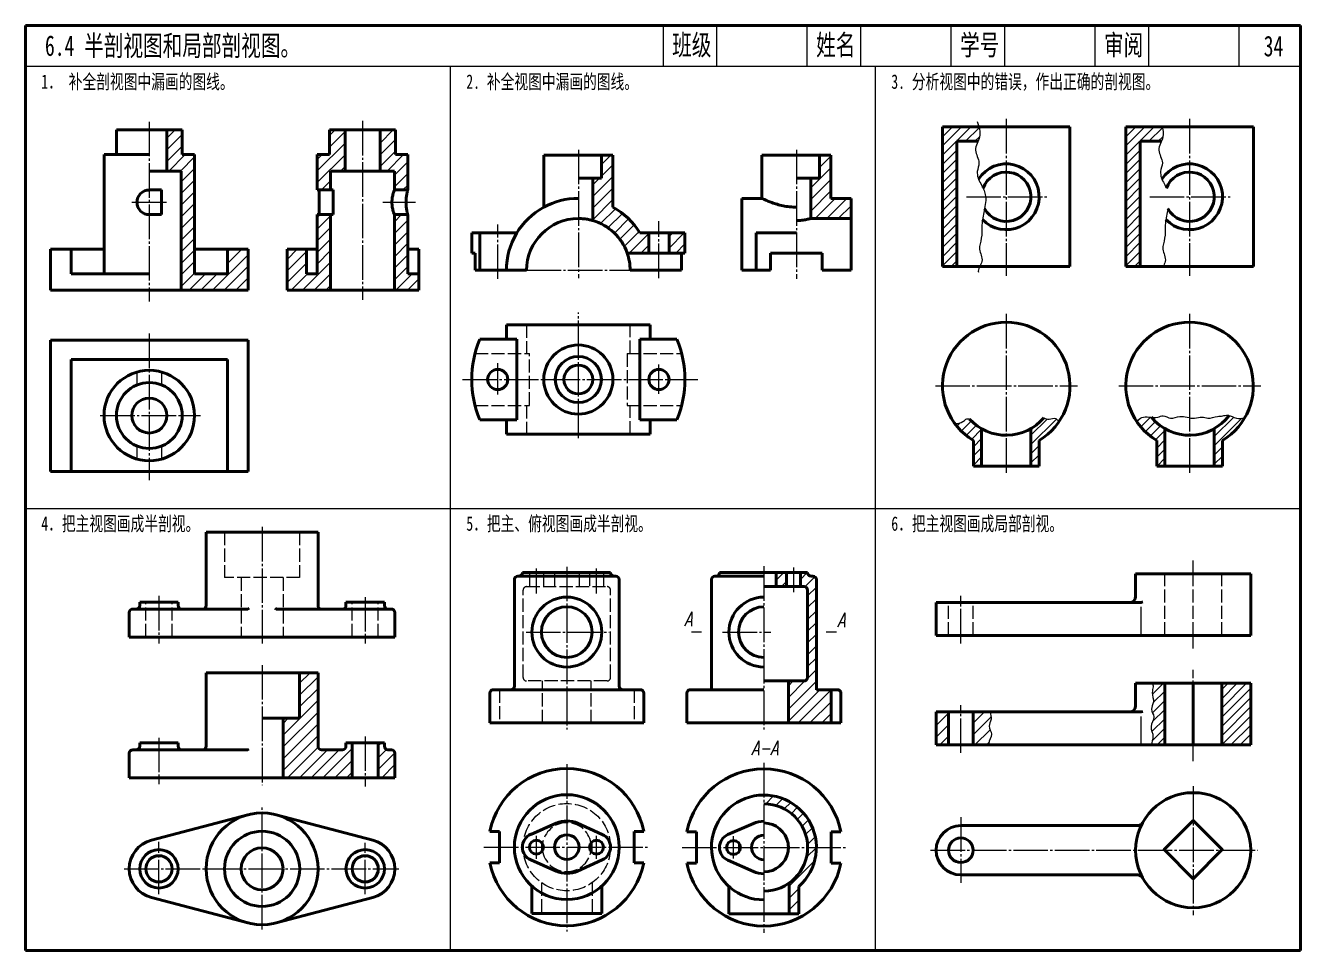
# Model space of a CAD drawing. Header units: millimetres. Extents: x -334 to 3025, y 133 to 867.
# Drawn here: x 698.7 to 1008.7, y 356.2 to 581.2 of the extents above; entities that cross this region are included whole.
import ezdxf

# ---------------------------------------------------------------- set-up
doc = ezdxf.new("R2010")
doc.units = ezdxf.units.MM
doc.header["$LTSCALE"] = 0.8
doc.linetypes.add('myCENTER', pattern=[18, 15, -1, 1, -1])
doc.linetypes.add('myHIDDEN', pattern=[5, 4, -1])
for name, color, linetype, lineweight in [('中心线', 7, 'myCENTER', 25), ('剖面线', 7, 'Continuous', 25), ('标题文字', 7, 'Continuous', 25), ('答案中心线', 1, 'myCENTER', 25), ('答案剖面线', 1, 'Continuous', 25), ('答案标注', 1, 'Continuous', 25), ('答案粗实线', 1, 'Continuous', 50), ('答案细实线', 1, 'Continuous', 25), ('粗实线', 7, 'Continuous', 50), ('细实线', 7, 'Continuous', 25), ('虚线', 7, 'myHIDDEN', 25)]:
    doc.layers.add(name, color=color, linetype=linetype, lineweight=lineweight)
doc.styles.add('字母标注-2.5号', font='txt.shx', dxfattribs={"width": 0.7, "oblique": 15, "height": 2.5})
doc.styles.add('标题汉字1-5号', font='SimSun.ttf', dxfattribs={"width": 0.7, "height": 5})
doc.styles.add('标题汉字2-3.5号', font='SimSun.ttf', dxfattribs={"width": 0.7, "height": 3.5})
pattern_1 = [(45, (0, 0), (-1.4142136, 1.4142136), [])]
pattern_2 = [(45, (898.9992, 455.359), (-1.122532, 1.122532), [])]

msp = doc.modelspace()

# ---------------------------------------------------------------- hatches: boundary and pattern name
at = {"layer": '剖面线'}
h = msp.add_hatch(dxfattribs=at)
h.set_pattern_fill('_USER', color=256, scale=2, angle=45, style=0, pattern_type=0)
h.set_pattern_definition([(45, (704.8127, -99.5057), (-1.4142136, 1.4142136), [])])
h.paths.add_polyline_path([(736.81, 549.84), (736.81, 555.84), (733.06, 555.84), (733.06, 545.84), (736.56, 545.84), (736.56, 516.84), (752.81, 516.84), (752.81, 526.84), (747.81, 526.84), (747.81, 520.84), (739.81, 520.84), (739.81, 549.84)])
h = msp.add_hatch(dxfattribs=at)
h.set_pattern_fill('_USER', color=256, scale=2, angle=45, style=0, pattern_type=0)
h.set_pattern_definition([(45, (698.462, -99.5057), (-1.4142136, 1.4142136), [])])
h.paths.add_polyline_path([(791.65, 535.23), (788.4, 535.23), (788.4, 516.84), (794.3, 516.84), (794.3, 520.84), (791.65, 520.84)])
h.paths.add_polyline_path([(784.9, 545.84), (788.4, 545.84), (788.4, 541.23), (791.65, 541.23), (791.65, 549.84), (788.65, 549.84), (788.65, 555.84), (784.9, 555.84)])
h.paths.add_polyline_path([(772.9, 545.84), (776.4, 545.84), (776.4, 555.84), (772.65, 555.84), (772.65, 549.84), (769.65, 549.84), (769.65, 541.23), (772.9, 541.23)])
h.paths.add_polyline_path([(767, 526.84), (762.3, 526.84), (762.3, 516.84), (772.9, 516.84), (772.9, 535.23), (769.65, 535.23), (769.65, 520.84), (767, 520.84)])
h = msp.add_hatch(dxfattribs=at)
h.set_pattern_fill('ANSI31', color=256, scale=0.5, style=0)
h.set_pattern_definition([(45, (898.9992, 452.9472), (-1.122532, 1.122532), [])])
edge = h.paths.add_edge_path()
edge.add_line((921.66, 522.58), (925.16, 522.58))
edge.add_line((925.16, 522.58), (925.16, 553.08))
edge.add_line((925.16, 553.08), (930.32, 553.08))
edge.add_spline(control_points=[(930.32, 553.08), (930.46, 553.43), (930.91, 554.57), (930.74, 555.75), (930.52, 556.58)], knot_values=[1.32318, 1.32318, 1.32318, 1.32318, 2.401232, 4.900822, 4.900822, 4.900822, 4.900822], degree=3, periodic=0)
edge.add_line((930.52, 556.58), (921.66, 556.58))
edge.add_line((921.66, 556.58), (921.66, 522.58))
h = msp.add_hatch(dxfattribs=at)
h.set_pattern_fill('_USER', color=256, scale=2, angle=45, style=0, pattern_type=0)
h.set_pattern_definition(pattern_1)
h.paths.add_polyline_path([(850.27, 530.79), (848.07, 530.79, 0.131574), (841.52, 537.05), (841.52, 549.69), (838.72, 549.69), (838.72, 544.09), (836.62, 544.09), (836.62, 533.8, -0.241931), (845, 525.89), (850.27, 525.89)])
h = msp.add_hatch(dxfattribs=at)
h.set_pattern_fill('_USER', color=256, scale=2, angle=45, style=0, pattern_type=0)
h.set_pattern_definition(pattern_1)
h.paths.add_polyline_path([(899.44, 539.19), (894.54, 539.19), (894.54, 549.69), (891.74, 549.69), (891.74, 544.09), (889.64, 544.09), (889.64, 534.29), (899.44, 534.29)])
h = msp.add_hatch(dxfattribs=at)
h.set_pattern_fill('_USER', color=256, scale=2, angle=45, style=0, pattern_type=0)
h.set_pattern_definition(pattern_1)
h.paths.add_polyline_path([(859.02, 530.79), (855.17, 530.79), (855.17, 525.89), (859.02, 525.89)])
h = msp.add_hatch(dxfattribs=at)
h.set_pattern_fill('ANSI31', color=256, scale=0.5, style=0)
h.set_pattern_definition(pattern_2)
edge = h.paths.add_edge_path()
edge.add_arc((937.16, 493.57), 12, 222.1101, 240, ccw=False)
edge.add_spline(control_points=[(928.26, 485.53), (927.94, 485.56), (927.28, 485.61), (926.41, 484.48), (925.35, 484.46), (924.63, 484.46)], knot_values=[0, 0, 0, 0, 0.915, 1.847561, 3.883074, 3.883074, 3.883074, 3.883074], degree=3, periodic=0)
edge.add_arc((937.16, 493.57), 15.5, 216.0374, 238.927)
edge.add_line((929.16, 480.3), (929.16, 474.07))
edge.add_line((929.16, 474.07), (931.16, 474.07))
edge.add_line((931.16, 474.07), (931.16, 483.18))
edge = h.paths.add_edge_path()
edge.add_arc((937.16, 493.57), 15.5, 301.073, 327.7049)
edge.add_spline(control_points=[(950.27, 485.29), (950.15, 485.24), (949.77, 485.04), (949.04, 486.06), (947.66, 485.2), (946.74, 485.63), (946.33, 485.83)], knot_values=[0, 0, 0, 0, 0.353957, 1.203303, 2.812638, 4.137326, 4.137326, 4.137326, 4.137326], degree=3, periodic=0)
edge.add_arc((937.16, 493.57), 12, 300, 319.7818, ccw=False)
edge.add_line((943.16, 483.18), (943.16, 474.07))
edge.add_line((943.16, 474.07), (945.16, 474.07))
edge.add_line((945.16, 474.07), (945.16, 480.3))
at = {"layer": '答案剖面线'}
h = msp.add_hatch(dxfattribs=at)
h.set_pattern_fill('ANSI31', color=256, scale=0.5, style=0)
h.set_pattern_definition([(45, (943.5782, 452.9472), (-1.122532, 1.122532), [])])
edge = h.paths.add_edge_path()
edge.add_line((966.24, 522.58), (969.74, 522.58))
edge.add_line((969.74, 522.58), (969.74, 553.08))
edge.add_line((969.74, 553.08), (974.9, 553.08))
edge.add_spline(control_points=[(974.9, 553.08), (975.04, 553.43), (975.49, 554.57), (975.32, 555.75), (975.1, 556.58)], knot_values=[1.32318, 1.32318, 1.32318, 1.32318, 2.401232, 4.900822, 4.900822, 4.900822, 4.900822], degree=3, periodic=0)
edge.add_line((975.1, 556.58), (966.24, 556.58))
edge.add_line((966.24, 556.58), (966.24, 522.58))
h = msp.add_hatch(dxfattribs=at)
h.set_pattern_fill('ANSI31', color=256, scale=0.5, style=0)
h.set_pattern_definition(pattern_2)
edge = h.paths.add_edge_path()
edge.add_line((973.74, 480.3), (973.74, 474.07))
edge.add_line((973.74, 474.07), (975.74, 474.07))
edge.add_line((975.74, 474.07), (975.74, 483.18))
edge.add_arc((981.74, 493.57), 12, 219.4212, 240, ccw=False)
edge.add_spline(control_points=[(972.47, 485.95), (972.25, 485.97), (971.47, 486.05), (970.12, 486.07), (969.23, 485.34), (968.79, 485.06)], knot_values=[3.334667, 3.334667, 3.334667, 3.334667, 3.985645, 5.662923, 7.223851, 7.223851, 7.223851, 7.223851], degree=3, periodic=0)
edge.add_arc((981.74, 493.57), 15.5, 213.3014, 238.927)
edge = h.paths.add_edge_path()
edge.add_line((987.74, 474.07), (989.74, 474.07))
edge.add_line((989.74, 474.07), (989.74, 480.3))
edge.add_arc((981.74, 493.57), 15.5, 301.073, 329.8407)
edge.add_spline(control_points=[(995.15, 485.79), (994.46, 485.69), (993.14, 485.47), (991.95, 486.24), (991.35, 486.38)], knot_values=[26.394806, 26.394806, 26.394806, 26.394806, 28.425386, 30.305349, 30.305349, 30.305349, 30.305349], degree=3, periodic=0)
edge.add_arc((981.74, 493.57), 12, 300, 323.1559, ccw=False)
edge.add_line((987.74, 483.18), (987.74, 474.07))
h = msp.add_hatch(dxfattribs=at)
h.set_pattern_fill('ANSI31', color=256, scale=0.6375, style=0)
h.set_pattern_definition([(45, (357.879, -220.1537), (-1.4312283, 1.4312283), [])])
h.paths.add_polyline_path([(883.76, 448.15), (881.21, 448.15), (881.21, 444.75), (883.76, 444.75)])
h.paths.add_polyline_path([(890.99, 446.45, 0.414214), (890.14, 447.3), (889.71, 447.3, -0.414214), (888.86, 448.15), (887.16, 448.15), (887.16, 444.75), (888.01, 444.75, -0.414214), (888.86, 443.9), (888.86, 422.65, -0.414214), (888.01, 421.8), (884.19, 421.8), (884.19, 411.6), (894.6, 411.6), (894.6, 419.68), (890.99, 419.68)])
h = msp.add_hatch(dxfattribs=at)
h.set_pattern_fill('ANSI31', color=256, scale=0.6375, style=0)
h.set_pattern_definition([(45, (708.6106, 198.4585), (-1.431228, 1.431228), [])])
h.paths.add_polyline_path([(769.83, 405.92), (769.83, 423.77), (765.36, 423.77), (765.36, 412.72), (761.33, 412.72), (761.33, 398.27), (778.11, 398.27), (778.11, 406.77), (776.63, 406.77), (776.63, 405.92, -0.414214), (775.78, 405.07), (770.68, 405.07, -0.414214)])
h.paths.add_polyline_path([(784.49, 398.27), (788.53, 398.27), (788.53, 404.22, 0.414214), (787.68, 405.07), (786.83, 405.07, -0.414214), (785.98, 405.92), (785.98, 406.77), (784.49, 406.77)])
h = msp.add_hatch(dxfattribs=at)
h.set_pattern_fill('ANSI31', color=256, scale=0.5, style=0)
h.set_pattern_definition([(45, (907.5143, 241.1447), (-1.122532, 1.122532), [])])
edge = h.paths.add_edge_path()
edge.add_spline(control_points=[(972.78, 421.26), (972.83, 420.98), (972.91, 420.23), (972.4, 418.69), (973.37, 416.83), (972.02, 414.88), (973.62, 412.91), (971.76, 410.67), (973.28, 408.55), (972.48, 406.84), (972.49, 406.26)], knot_values=[1.359391, 1.359391, 1.359391, 1.359391, 2.218471, 3.644746, 6.017916, 7.778773, 9.746931, 12.193976, 14.689452, 16.589079, 16.589079, 16.589079, 16.589079], degree=3, periodic=0)
edge.add_line((972.49, 406.26), (975.7, 406.26))
edge.add_line((975.7, 406.26), (975.7, 421.26))
edge.add_line((975.7, 421.26), (972.78, 421.26))
h.paths.add_polyline_path([(996.62, 421.26), (989.54, 421.26), (989.54, 406.26), (996.62, 406.26)])
h = msp.add_hatch(dxfattribs=at)
h.set_pattern_fill('_USER', color=256, scale=2, angle=45, style=0, pattern_type=0)
h.set_pattern_definition(pattern_1)
h.paths.add_polyline_path([(923.12, 414.26), (920.12, 414.26), (920.12, 406.26), (923.12, 406.26)])
h = msp.add_hatch(dxfattribs=at)
h.set_pattern_fill('_USER', color=256, scale=2, angle=45, style=0, pattern_type=0)
h.set_pattern_definition(pattern_1)
edge = h.paths.add_edge_path()
edge.add_spline(control_points=[(932.9, 406.26), (932.9, 406.35), (932.88, 407.22), (934.15, 408.75), (932.55, 410.72), (933.77, 412.48), (933.35, 413.66), (933.24, 414.26)], knot_values=[4.226885, 4.226885, 4.226885, 4.226885, 4.528905, 6.97595, 8.944108, 10.704965, 12.495995, 12.495995, 12.495995, 12.495995], degree=3, periodic=0)
edge.add_line((933.24, 414.26), (929.12, 414.26))
edge.add_line((929.12, 414.26), (929.12, 406.26))
edge.add_line((929.12, 406.26), (932.9, 406.26))
h = msp.add_hatch(dxfattribs=at)
h.set_pattern_fill('ANSI31', color=256, scale=0.6375, style=0)
h.set_pattern_definition([(45, (357.879, -217.6188), (-1.4312283, 1.4312283), [])])
h.paths.add_polyline_path([(878.24, 394.06), (878.24, 391.94, -0.730212), (884.4, 372.66), (884.4, 365.16), (886.74, 365.16), (886.74, 371.81, 0.6885)])

# ---------------------------------------------------------------- linework, layer by layer
for p, q in [((802.04, 356.24), (802.04, 571.24)), ((905.37, 356.24), (905.37, 571.24)), ((698.71, 463.74), (1008.71, 463.74))]:
    msp.add_line(p, q)
at = {"layer": '中心线', "ltscale": 0.7}
for p, q in [((780.65, 558.05), (780.65, 514.54)), ((937.16, 558.5), (937.16, 520.36)), ((981.74, 558.5), (981.74, 520.36)), ((927.46, 539.58), (947.25, 539.58)), ((972.04, 539.58), (991.83, 539.58)), ((724.57, 538.23), (733.44, 538.23)), ((785.57, 538.23), (793.49, 538.23)), ((852.72, 519.78), (852.72, 533.66)), ((813.52, 519.6), (813.52, 532.8)), ((820.52, 521.69), (845.72, 521.69)), ((833.12, 480.89), (833.12, 511.44)), ((937.16, 511.08), (937.16, 472.39)), ((981.74, 511.08), (981.74, 472.39)), ((728.81, 506.32), (728.81, 470.67)), ((813.52, 491.48), (813.52, 499.12)), ((852.72, 491.65), (852.72, 498.77)), ((804.98, 495.13), (862.16, 495.13)), ((919.94, 493.57), (954.5, 493.57)), ((964.52, 493.57), (999.07, 493.57)), ((716.86, 486.37), (741.22, 486.37)), ((756.23, 459.27), (756.23, 430.94)), ((830.32, 449.58), (830.32, 410.04)), ((878.24, 449.72), (878.24, 410.04)), ((982.62, 447.89), (982.62, 451.09)), ((822.92, 443.09), (822.92, 449.2)), ((837.55, 443.09), (837.55, 449.2)), ((731.15, 442.52), (731.15, 430.94)), ((781.3, 442.21), (781.3, 430.94)), ((926.12, 430.94), (926.12, 442.52)), ((820.4, 433.7), (840.6, 433.7)), ((982.62, 429.68), (982.62, 432.89)), ((982.62, 402.32), (982.62, 424.54)), ((926.12, 404.31), (926.12, 415.89)), ((830.32, 401.57), (830.32, 360.85)), ((878.24, 401.87), (878.24, 360.53)), ((982.62, 396.21), (982.62, 364.83)), ((756.23, 361.38), (756.23, 391.54)), ((926.12, 388.66), (926.12, 372.69)), ((731.15, 369.91), (731.15, 382.7)), ((781.3, 369.91), (781.3, 382.4)), ((810.18, 381.39), (850.43, 381.39)), ((822.92, 378.53), (822.92, 384.13)), ((837.55, 378.53), (837.55, 384.13)), ((858.34, 381.31), (898.2, 381.31)), ((918.74, 380.63), (998.36, 380.63)), ((722.7, 376.11), (789.5, 376.11))]:
    msp.add_line(p, q, dxfattribs=at)
at = {"layer": '中心线', "ltscale": 0.7, "extrusion": (0, 1, 0)}
for p, q in [((728.81, 557.84), (728.81, 514.13)), ((833.12, 551.02), (833.12, 519.78)), ((886.14, 551.02), (886.14, 519.6))]:
    msp.add_line(p, q, dxfattribs=at)
at = {"layer": '中心线', "ltscale": 0.7, "extrusion": (0, 1, 2.22045e-16)}
msp.add_line((756.23, 425.67), (756.23, 396.43), dxfattribs=at)
at = {"layer": '答案中心线', "ltscale": 0.7}
for p, q in [((885.46, 449.44), (885.46, 443.44)), ((868.17, 433.7), (879.91, 433.7)), ((731.15, 408), (731.15, 396.73)), ((781.3, 408.31), (781.3, 396.12)), ((870.84, 378.59), (870.84, 384.06))]:
    msp.add_line(p, q, dxfattribs=at)
at = {"layer": '答案粗实线'}
for p, q in [((966.24, 556.58), (966.24, 522.58)), ((997.24, 556.58), (966.24, 556.58)), ((997.24, 522.58), (997.24, 556.58)), ((969.74, 553.08), (969.74, 522.58)), ((974.9, 553.08), (969.74, 553.08)), ((966.24, 522.58), (997.24, 522.58)), ((815.62, 504.93), (818.17, 504.93)), ((818.17, 504.93), (818.17, 485.33)), ((848.07, 485.33), (848.07, 504.93)), ((850.62, 504.93), (848.07, 504.93)), ((818.17, 485.33), (815.62, 485.33)), ((848.07, 485.33), (850.62, 485.33)), ((975.74, 483.18), (975.74, 474.07)), ((987.74, 483.18), (987.74, 474.07)), ((973.74, 480.3), (973.74, 474.07)), ((989.74, 480.3), (989.74, 474.07)), ((973.74, 474.07), (989.74, 474.07)), ((968.62, 421.26), (996.62, 421.26)), ((968.62, 415.76), (968.62, 421.26)), ((975.7, 406.26), (975.7, 421.26)), ((982.62, 406.26), (982.62, 421.26)), ((989.54, 406.26), (989.54, 421.26)), ((996.62, 406.26), (996.62, 421.26)), ((920.12, 414.26), (969.96, 414.26)), ((920.12, 406.26), (920.12, 414.26)), ((923.12, 406.26), (923.12, 414.26)), ((929.12, 406.26), (929.12, 414.26)), ((969.96, 414.26), (970.41, 414.41)), ((920.12, 406.26), (996.62, 406.26)), ((752.77, 405.07), (752.98, 405.2)), ((859.5, 385.14), (861.88, 385.14)), ((861.88, 385.14), (861.88, 377.49)), ((875.68, 387.15), (869.47, 384.43)), ((894.6, 377.49), (894.6, 385.14)), ((894.6, 385.14), (896.98, 385.14)), ((861.88, 377.49), (859.5, 377.49)), ((869.47, 378.2), (875.68, 375.48)), ((896.98, 377.49), (894.6, 377.49)), ((884.4, 372.66), (884.4, 365.16)), ((869.74, 371.81), (869.74, 365.16)), ((886.74, 371.81), (886.74, 365.16)), ((886.74, 365.16), (869.74, 365.16))]:
    msp.add_line(p, q, dxfattribs=at)
at = {"layer": '答案粗实线', "extrusion": (0, 1, 0)}
for p, q in [((728.81, 549.84), (720.81, 549.84)), ((728.81, 545.84), (733.06, 545.84)), ((776.4, 545.84), (784.9, 545.84)), ((833.12, 544.09), (836.62, 544.09)), ((886.14, 544.09), (889.64, 544.09)), ((770.07, 535.23), (770.07, 541.23)), ((772.9, 541.23), (773.5, 541.23)), ((773.5, 541.23), (773.5, 535.23)), ((773.5, 535.23), (772.9, 535.23)), ((809.14, 521.69), (809.14, 530.79)), ((717.81, 526.84), (709.81, 526.84)), ((747.81, 526.84), (739.81, 526.84)), ((767, 526.84), (769.65, 526.84)), ((791.65, 526.84), (794.3, 526.84)), ((794.3, 526.84), (794.3, 520.84)), ((717.81, 520.84), (728.81, 520.84))]:
    msp.add_line(p, q, dxfattribs=at)
at = {"layer": '答案粗实线', "extrusion": (0, 1, 2.22045e-16)}
for p, q in [((865.49, 419.68), (865.49, 446.45)), ((866.34, 447.3), (878.24, 447.3)), ((867.44, 448.15), (869.47, 448.15)), ((867.44, 448.15), (867.44, 448.15)), ((869.47, 448.15), (875.68, 448.15)), ((875.68, 448.15), (878.24, 448.15)), ((878.24, 448.15), (881.21, 448.15)), ((881.21, 448.15), (881.21, 444.75)), ((883.76, 448.15), (881.21, 448.15)), ((883.76, 448.15), (887.16, 448.15)), ((883.76, 444.75), (883.76, 448.15)), ((887.16, 448.15), (887.16, 444.75)), ((888.86, 448.15), (887.16, 448.15)), ((888.86, 448.15), (888.86, 448.15)), ((890.14, 447.3), (889.71, 447.3)), ((890.99, 419.68), (890.99, 446.45)), ((881.21, 444.75), (878.24, 444.75)), ((881.21, 444.75), (883.76, 444.75)), ((887.16, 444.75), (883.76, 444.75)), ((887.16, 444.75), (888.01, 444.75)), ((888.86, 443.9), (888.86, 422.65)), ((742.63, 423.77), (756.23, 423.77)), ((742.63, 405.92), (742.63, 423.77)), ((756.23, 423.77), (765.36, 423.77)), ((765.36, 423.77), (765.36, 412.72)), ((769.83, 423.77), (765.36, 423.77)), ((769.83, 405.92), (769.83, 423.77)), ((884.19, 421.8), (878.24, 421.8)), ((884.19, 421.8), (884.19, 411.6)), ((888.01, 421.8), (884.19, 421.8)), ((859.5, 418.83), (859.5, 411.6)), ((860.35, 419.68), (878.24, 419.68)), ((894.6, 419.68), (890.99, 419.68)), ((894.6, 419.68), (896.13, 419.68)), ((894.6, 411.6), (894.6, 419.68)), ((896.98, 418.83), (896.98, 411.6)), ((761.33, 412.72), (756.23, 412.72)), ((761.33, 412.72), (761.33, 398.27)), ((765.36, 412.72), (761.33, 412.72)), ((878.24, 411.6), (859.5, 411.6)), ((884.19, 411.6), (878.24, 411.6)), ((884.19, 411.6), (894.6, 411.6)), ((896.98, 411.6), (894.6, 411.6)), ((726.48, 406.77), (735.83, 406.77)), ((726.48, 405.92), (726.48, 406.77)), ((735.83, 405.92), (735.83, 406.77)), ((778.11, 406.77), (776.63, 406.77)), ((776.63, 406.77), (776.63, 405.92)), ((778.11, 406.77), (784.49, 406.77)), ((778.11, 398.27), (778.11, 406.77)), ((784.49, 406.77), (784.49, 398.27)), ((785.98, 406.77), (784.49, 406.77)), ((785.98, 405.92), (785.98, 406.77)), ((723.93, 398.27), (723.93, 404.22)), ((725.63, 405.07), (724.78, 405.07)), ((752.77, 405.07), (725.63, 405.07)), ((775.78, 405.07), (770.68, 405.07)), ((787.68, 405.07), (786.83, 405.07)), ((788.53, 398.27), (788.53, 404.22)), ((723.93, 398.27), (729.31, 398.27)), ((729.31, 398.27), (752.77, 398.27)), ((752.77, 398.27), (756.23, 398.27)), ((761.33, 398.27), (756.23, 398.27)), ((761.33, 398.27), (778.11, 398.27)), ((784.49, 398.27), (778.11, 398.27)), ((784.49, 398.27), (788.53, 398.27))]:
    msp.add_line(p, q, dxfattribs=at)
at = {"layer": '答案粗实线', "const_width": 0.34}
for points in [[(863.11, 433.7), (860.56, 433.7)], [(893.36, 433.7), (895.91, 433.7)]]:
    msp.add_lwpolyline(points, dxfattribs=at)
at = {"layer": '答案粗实线'}
msp.add_circle((870.84, 381.31), 1.7, dxfattribs=at)
for centre, radius, start, end in [((981.74, 539.58), 8, 223.7217, 147.3073), ((981.74, 539.58), 6, 208.6775, 159.9356), ((833.12, 521.69), 17.5, 90, 118.6854), ((981.74, 493.57), 15.5, 301.073, 238.927), ((981.74, 493.57), 12, 219.4212, 323.1559), ((866.34, 446.45), 0.85, 90, 180), ((866.59, 448.15), 0.85, 270, 0), ((889.71, 448.15), 0.85, 180, 270), ((890.14, 446.45), 0.85, 0, 90), ((888.01, 443.9), 0.85, 0, 90), ((878.24, 433.7), 8.5, 90, 270), ((878.24, 433.7), 6.16, 90, 270), ((888.01, 422.65), 0.85, 270, 0), ((860.35, 418.83), 0.85, 90, 180), ((896.13, 418.83), 0.85, 0, 90), ((967.12, 415.76), 1.5, 270, 0), ((724.78, 404.22), 0.85, 90, 180), ((725.63, 405.92), 0.85, 270, 0), ((736.68, 405.92), 0.85, 180, 270), ((741.78, 405.92), 0.85, 270, 0), ((770.68, 405.92), 0.85, 180, 270), ((775.78, 405.92), 0.85, 270, 0), ((786.83, 405.92), 0.85, 180, 270), ((787.68, 404.22), 0.85, 0, 90), ((878.24, 381.31), 19.12, 11.537, 168.463), ((878.24, 381.31), 12.75, 311.8103, 270), ((878.24, 381.31), 10.62, 270, 90), ((878.24, 381.31), 6.38, 90, 113.6995), ((870.84, 381.31), 3.4, 113.6995, 246.3005), ((878.24, 381.31), 5.95, 9.8382, 90), ((878.24, 381.31), 5.95, 172.3555, 187.6445), ((878.24, 381.31), 2.98, 90, 270), ((878.24, 381.31), 5.95, 0, 9.8382), ((878.24, 381.31), 5.95, 350.1618, 0), ((878.24, 381.31), 5.95, 270, 350.1618), ((878.24, 381.31), 19.12, 191.537, 348.463), ((878.24, 381.31), 6.38, 246.3005, 270)]:
    msp.add_arc(centre, radius, start, end, dxfattribs=at)
for points, knots in [([(787.8, 538.23), (787.8, 538.42), (787.8, 538.61), (787.84, 539), (787.86, 539.2), (787.92, 539.56), (787.95, 539.74), (788.03, 540.07), (788.07, 540.22), (788.14, 540.48), (788.18, 540.6), (788.25, 540.82), (788.29, 540.92), (788.34, 541.07), (788.36, 541.13), (788.39, 541.21), (788.4, 541.23), (788.4, 541.23)], [0, 0, 0, 0, 0.571816, 0.571816, 1.143631, 1.143631, 1.715447, 1.715447, 2.287263, 2.287263, 2.858577, 2.858577, 3.42989, 3.42989, 4.001204, 4.001204, 4.572518, 4.572518, 4.572518, 4.572518]), ([(791.65, 541.23), (791.65, 541.23), (791.65, 541.21), (791.62, 541.13), (791.61, 541.07), (791.57, 540.92), (791.55, 540.82), (791.5, 540.6), (791.47, 540.48), (791.42, 540.22), (791.39, 540.07), (791.34, 539.74), (791.32, 539.56), (791.28, 539.19), (791.26, 539), (791.24, 538.61), (791.23, 538.42), (791.23, 538.04), (791.24, 537.84), (791.26, 537.45), (791.28, 537.26), (791.32, 536.89), (791.34, 536.71), (791.39, 536.39), (791.42, 536.24), (791.47, 535.97), (791.5, 535.85), (791.55, 535.63), (791.57, 535.53), (791.61, 535.38), (791.62, 535.32), (791.65, 535.24), (791.65, 535.23), (791.65, 535.23)], [4.54517, 4.54517, 4.54517, 4.54517, 5.113259, 5.113259, 5.681348, 5.681348, 6.249437, 6.249437, 6.817527, 6.817527, 7.38573, 7.38573, 7.953933, 7.953933, 8.522136, 8.522136, 9.090339, 9.090339, 9.658542, 9.658542, 10.226745, 10.226745, 10.794949, 10.794949, 11.363152, 11.363152, 11.931241, 11.931241, 12.49933, 12.49933, 13.06742, 13.06742, 13.635509, 13.635509, 13.635509, 13.635509]), ([(788.4, 535.23), (788.4, 535.23), (788.39, 535.24), (788.36, 535.32), (788.34, 535.38), (788.29, 535.53), (788.25, 535.63), (788.18, 535.85), (788.14, 535.97), (788.07, 536.24), (788.03, 536.39), (787.95, 536.71), (787.92, 536.89), (787.86, 537.26), (787.84, 537.45), (787.8, 537.84), (787.8, 538.04), (787.8, 538.23)], [13.717553, 13.717553, 13.717553, 13.717553, 14.288867, 14.288867, 14.860181, 14.860181, 15.431494, 15.431494, 16.002808, 16.002808, 16.574624, 16.574624, 17.146439, 17.146439, 17.718255, 17.718255, 18.290071, 18.290071, 18.290071, 18.290071]), ([(877.74, 539.19), (877.74, 539.19), (877.79, 539.17), (878.01, 539.07), (878.17, 538.99), (878.6, 538.79), (878.87, 538.68), (879.48, 538.42), (879.83, 538.29), (880.57, 538.02), (880.98, 537.88), (881.89, 537.62), (882.38, 537.49), (883.41, 537.28), (883.95, 537.19), (885.05, 537.08), (885.6, 537.05), (886.14, 537.05)], [18.417729, 18.417729, 18.417729, 18.417729, 20.717335, 20.717335, 23.016941, 23.016941, 25.316548, 25.316548, 27.616154, 27.616154, 29.92098, 29.92098, 32.225806, 32.225806, 34.530631, 34.530631, 36.835457, 36.835457, 36.835457, 36.835457]), ([(889.64, 534.29), (889.64, 534.29), (889.62, 534.29), (889.53, 534.26), (889.46, 534.25), (889.28, 534.2), (889.17, 534.17), (888.91, 534.11), (888.77, 534.08), (888.46, 534.02), (888.28, 533.99), (887.9, 533.92), (887.7, 533.9), (887.26, 533.85), (887.04, 533.83), (886.59, 533.8), (886.36, 533.8), (886.14, 533.8)], [22.730692, 22.730692, 22.730692, 22.730692, 23.677702, 23.677702, 24.624712, 24.624712, 25.571721, 25.571721, 26.518731, 26.518731, 27.465946, 27.465946, 28.41316, 28.41316, 29.360375, 29.360375, 30.307589, 30.307589, 30.307589, 30.307589])]:
    msp.add_open_spline(points, degree=3, knots=knots, dxfattribs=at)
at = {"layer": '答案细实线'}
msp.add_line((969.97, 406.26), (969.97, 413.2), dxfattribs=at)
for points, knots in [([(975.1, 556.58), (975.32, 555.75), (975.59, 553.82), (973.48, 550.96), (975.64, 548.17), (974.26, 545.41), (975.24, 543.32), (975.93, 542.02), (976.11, 541.64)], [1.32318, 1.32318, 1.32318, 1.32318, 3.822771, 7.190166, 10.38409, 12.526566, 15.585605, 16.824583, 16.824583, 16.824583, 16.824583]), ([(976.48, 536.7), (976.45, 536.53), (976.16, 535.17), (975.65, 532.82), (975.94, 529.64), (974.77, 526.71), (976.29, 524.43), (975.49, 523), (975.28, 522.58)], [21.899219, 21.899219, 21.899219, 21.899219, 22.404805, 25.95074, 29.17499, 31.869019, 34.863108, 36.168732, 36.168732, 36.168732, 36.168732]), ([(968.79, 485.06), (969.23, 485.34), (970.12, 486.07), (972.02, 486.04), (973.74, 485.77), (975.5, 486.58), (977.21, 485.27), (979.79, 486.73), (982.36, 485.27), (984.64, 486.24), (986.48, 485.44), (988.15, 486.2), (989.78, 486.24), (991.37, 486.65), (993.04, 485.46), (994.46, 485.69), (995.15, 485.79)], [3.334667, 3.334667, 3.334667, 3.334667, 4.895595, 6.572873, 8.801535, 10.085672, 11.980061, 14.247477, 17.89303, 19.725075, 21.145515, 23.549978, 24.811299, 26.072619, 28.274769, 30.305349, 30.305349, 30.305349, 30.305349]), ([(972.78, 421.26), (972.83, 420.98), (972.91, 420.23), (972.4, 418.69), (973.37, 416.83), (972.02, 414.88), (973.62, 412.91), (971.76, 410.67), (973.28, 408.55), (972.48, 406.84), (972.49, 406.26)], [1.359391, 1.359391, 1.359391, 1.359391, 2.218471, 3.644746, 6.017916, 7.778773, 9.746931, 12.193976, 14.689452, 16.589079, 16.589079, 16.589079, 16.589079]), ([(933.24, 414.26), (933.35, 413.66), (933.77, 412.48), (932.55, 410.72), (934.15, 408.75), (932.88, 407.22), (932.9, 406.35), (932.9, 406.26)], [4.226885, 4.226885, 4.226885, 4.226885, 6.017916, 7.778773, 9.746931, 12.193976, 12.495995, 12.495995, 12.495995, 12.495995])]:
    msp.add_open_spline(points, degree=3, knots=knots, dxfattribs=at)
at = {"layer": '粗实线'}
for p, q in [((698.71, 581.24), (698.71, 356.24)), ((1008.71, 581.24), (698.71, 581.24)), ((1008.71, 356.24), (1008.71, 581.24)), ((952.66, 556.58), (921.66, 556.58)), ((921.66, 556.58), (921.66, 522.58)), ((952.66, 522.58), (952.66, 556.58)), ((925.16, 553.08), (925.16, 522.58)), ((930.32, 553.08), (925.16, 553.08)), ((791.65, 535.23), (788.4, 535.23)), ((921.66, 522.58), (952.66, 522.58)), ((815.62, 504.93), (815.62, 508.43)), ((850.62, 508.43), (815.62, 508.43)), ((850.62, 508.43), (850.62, 504.93)), ((704.81, 504.72), (704.81, 472.72)), ((752.81, 504.72), (704.81, 504.72)), ((752.81, 504.72), (752.81, 472.72)), ((809.14, 504.93), (815.62, 504.93)), ((857.09, 504.93), (850.62, 504.93)), ((747.81, 500.02), (709.81, 500.02)), ((709.81, 500.02), (709.81, 472.72)), ((747.81, 500.02), (747.81, 472.72)), ((815.62, 485.33), (809.14, 485.33)), ((815.62, 481.83), (815.62, 485.33)), ((850.62, 485.33), (850.62, 481.83)), ((850.62, 485.33), (857.09, 485.33)), ((815.62, 481.83), (850.62, 481.83)), ((931.16, 483.18), (931.16, 474.07)), ((943.16, 483.18), (943.16, 474.07)), ((929.16, 480.3), (929.16, 474.07)), ((945.16, 480.3), (945.16, 474.07)), ((704.81, 472.72), (709.81, 472.72)), ((709.81, 472.72), (747.81, 472.72)), ((752.81, 472.72), (747.81, 472.72)), ((929.16, 474.07), (945.16, 474.07)), ((968.62, 447.89), (996.62, 447.89)), ((968.62, 442.39), (968.62, 447.89)), ((996.62, 432.89), (996.62, 447.89)), ((920.12, 440.89), (969.96, 440.89)), ((920.12, 432.89), (920.12, 440.89)), ((969.96, 440.89), (970.41, 441.05)), ((752.77, 439.3), (753.06, 439.48)), ((759.68, 439.3), (759.39, 439.48)), ((920.12, 432.89), (996.62, 432.89)), ((729.31, 383.1), (752.77, 389.26)), ((759.68, 389.26), (783.14, 383.1)), ((811.58, 385.21), (813.96, 385.21)), ((813.96, 385.21), (813.96, 377.56)), ((827.76, 387.22), (821.56, 384.5)), ((838.95, 384.49), (832.95, 387.2)), ((846.69, 377.56), (846.69, 385.21)), ((846.69, 385.21), (849.06, 385.21)), ((926.12, 386.63), (969.05, 386.63)), ((821.56, 378.27), (827.76, 375.55)), ((832.95, 375.58), (838.95, 378.29)), ((813.96, 377.56), (811.58, 377.56)), ((849.06, 377.56), (846.69, 377.56)), ((926.12, 374.63), (969.05, 374.63)), ((752.77, 362.96), (729.31, 369.12)), ((783.14, 369.12), (759.68, 362.96)), ((821.82, 371.88), (821.82, 365.24)), ((838.82, 371.88), (838.82, 365.24)), ((838.82, 365.24), (821.82, 365.24)), ((698.71, 356.24), (1008.71, 356.24))]:
    msp.add_line(p, q, dxfattribs=at)
at = {"layer": '粗实线', "extrusion": (0, 1, 0)}
for p, q in [((728.81, 555.84), (720.81, 555.84)), ((720.81, 549.84), (720.81, 555.84)), ((733.06, 555.84), (728.81, 555.84)), ((733.06, 555.84), (733.06, 545.84)), ((736.81, 555.84), (733.06, 555.84)), ((736.81, 549.84), (736.81, 555.84)), ((772.65, 555.84), (772.65, 549.84)), ((776.4, 555.84), (772.65, 555.84)), ((784.9, 555.84), (776.4, 555.84)), ((776.4, 545.84), (776.4, 555.84)), ((784.9, 555.84), (784.9, 545.84)), ((788.65, 555.84), (784.9, 555.84)), ((788.65, 549.84), (788.65, 555.84)), ((720.81, 549.84), (717.81, 549.84)), ((717.81, 549.84), (717.81, 520.84)), ((739.81, 549.84), (736.81, 549.84)), ((739.81, 520.84), (739.81, 549.84)), ((769.65, 549.84), (769.65, 541.23)), ((772.65, 549.84), (769.65, 549.84)), ((791.65, 549.84), (788.65, 549.84)), ((791.65, 541.23), (791.65, 549.84)), ((824.72, 549.69), (833.12, 549.69)), ((824.72, 549.69), (824.72, 537.05)), ((833.12, 549.69), (838.72, 549.69)), ((838.72, 549.69), (838.72, 544.09)), ((841.52, 549.69), (838.72, 549.69)), ((841.52, 537.05), (841.52, 549.69)), ((877.74, 549.69), (886.14, 549.69)), ((877.74, 549.69), (877.74, 539.19)), ((886.14, 549.69), (891.74, 549.69)), ((891.74, 549.69), (891.74, 544.09)), ((894.54, 549.69), (891.74, 549.69)), ((894.54, 539.19), (894.54, 549.69)), ((733.06, 545.84), (736.56, 545.84)), ((736.56, 545.84), (736.56, 516.84)), ((772.9, 541.23), (772.9, 545.84)), ((772.9, 545.84), (776.4, 545.84)), ((784.9, 545.84), (788.4, 545.84)), ((788.4, 545.84), (788.4, 541.23)), ((836.62, 544.09), (836.62, 533.8)), ((838.72, 544.09), (836.62, 544.09)), ((889.64, 544.09), (889.64, 534.29)), ((891.74, 544.09), (889.64, 544.09)), ((728.81, 541.23), (731.81, 541.23)), ((731.81, 541.23), (731.81, 535.23)), ((769.65, 541.23), (772.9, 541.23)), ((788.4, 541.23), (791.65, 541.23)), ((872.84, 539.19), (872.84, 521.69)), ((872.84, 539.19), (877.74, 539.19)), ((899.44, 539.19), (894.54, 539.19)), ((899.44, 534.29), (899.44, 539.19)), ((731.81, 535.23), (728.81, 535.23)), ((769.65, 535.23), (769.65, 520.84)), ((772.9, 535.23), (769.65, 535.23)), ((772.9, 516.84), (772.9, 535.23)), ((788.4, 535.23), (788.4, 516.84)), ((791.65, 520.84), (791.65, 535.23)), ((889.64, 534.29), (899.44, 534.29)), ((899.44, 534.29), (899.44, 521.69)), ((809.14, 530.79), (807.22, 530.79)), ((807.22, 525.89), (807.22, 530.79)), ((818.17, 530.79), (809.14, 530.79)), ((850.27, 530.79), (848.07, 530.79)), ((850.27, 530.79), (855.17, 530.79)), ((850.27, 525.89), (850.27, 530.79)), ((855.17, 530.79), (855.17, 525.89)), ((859.02, 530.79), (855.17, 530.79)), ((859.02, 525.89), (859.02, 530.79)), ((876.34, 521.69), (876.34, 530.79)), ((886.14, 530.79), (876.34, 530.79)), ((704.81, 516.84), (704.81, 526.84)), ((704.81, 526.84), (709.81, 526.84)), ((709.81, 526.84), (709.81, 520.84)), ((747.81, 526.84), (747.81, 520.84)), ((752.81, 526.84), (747.81, 526.84)), ((752.81, 516.84), (752.81, 526.84)), ((762.3, 526.84), (762.3, 516.84)), ((767, 526.84), (762.3, 526.84)), ((767, 520.84), (767, 526.84)), ((807.22, 525.89), (808, 525.89)), ((808, 525.89), (808, 521.69)), ((845, 525.89), (850.27, 525.89)), ((850.27, 525.89), (855.17, 525.89)), ((855.17, 525.89), (859.02, 525.89)), ((858.24, 525.89), (858.24, 521.69)), ((879.84, 521.69), (879.84, 525.89)), ((879.84, 525.89), (886.14, 525.89)), ((886.14, 525.89), (892.44, 525.89)), ((892.44, 525.89), (892.44, 521.69)), ((709.81, 520.84), (717.81, 520.84)), ((747.81, 520.84), (739.81, 520.84)), ((769.65, 520.84), (767, 520.84)), ((794.3, 520.84), (791.65, 520.84)), ((794.3, 516.84), (794.3, 520.84)), ((808, 521.69), (809.14, 521.69)), ((815.62, 521.69), (809.14, 521.69)), ((820.52, 521.69), (815.62, 521.69)), ((858.24, 521.69), (845.72, 521.69)), ((876.34, 521.69), (872.84, 521.69)), ((876.34, 521.69), (879.84, 521.69)), ((899.44, 521.69), (892.44, 521.69)), ((728.81, 516.84), (704.81, 516.84)), ((736.56, 516.84), (728.81, 516.84)), ((736.56, 516.84), (752.81, 516.84)), ((762.3, 516.84), (772.9, 516.84)), ((788.4, 516.84), (772.9, 516.84)), ((788.4, 516.84), (794.3, 516.84))]:
    msp.add_line(p, q, dxfattribs=at)
at = {"layer": '粗实线', "extrusion": (0, 1, 2.22045e-16)}
for p, q in [((742.63, 458), (769.83, 458)), ((742.63, 440.15), (742.63, 458)), ((769.83, 440.15), (769.83, 458)), ((817.57, 420.53), (817.57, 446.45)), ((818.42, 447.3), (842.22, 447.3)), ((819.52, 448.15), (821.56, 448.15)), ((819.52, 448.15), (819.52, 448.15)), ((821.56, 448.15), (827.76, 448.15)), ((827.76, 448.15), (832.95, 448.15)), ((832.95, 448.15), (838.95, 448.15)), ((838.95, 448.15), (840.95, 448.15)), ((840.95, 448.15), (840.95, 448.15)), ((843.07, 420.53), (843.07, 446.45)), ((726.48, 441), (735.83, 441)), ((726.48, 440.15), (726.48, 441)), ((735.83, 440.15), (735.83, 441)), ((776.63, 441), (785.98, 441)), ((776.63, 440.15), (776.63, 441)), ((785.98, 440.15), (785.98, 441)), ((723.93, 432.5), (723.93, 438.45)), ((725.63, 439.3), (724.78, 439.3)), ((752.77, 439.3), (725.63, 439.3)), ((786.83, 439.3), (759.68, 439.3)), ((787.68, 439.3), (786.83, 439.3)), ((788.53, 432.5), (788.53, 438.45)), ((723.93, 432.5), (729.31, 432.5)), ((729.31, 432.5), (752.77, 432.5)), ((752.77, 432.5), (759.68, 432.5)), ((759.68, 432.5), (783.14, 432.5)), ((783.14, 432.5), (788.53, 432.5)), ((811.58, 418.83), (811.58, 411.6)), ((812.43, 419.68), (848.21, 419.68)), ((849.06, 411.6), (849.06, 418.83)), ((849.06, 411.6), (811.58, 411.6))]:
    msp.add_line(p, q, dxfattribs=at)
at = {"layer": '粗实线'}
msp.add_lwpolyline([(982.62, 373.71), (989.69, 380.78), (982.62, 387.85), (975.54, 380.78)], close=True, dxfattribs=at)
for centre, radius in [((833.12, 495.13), 8.4), ((833.12, 495.13), 5.6), ((728.81, 486.37), 11), ((813.52, 495.13), 2.45), ((833.12, 495.13), 3.5), ((852.72, 495.13), 2.45), ((728.81, 486.37), 8), ((728.81, 486.37), 4.25), ((830.32, 433.7), 8.5), ((830.32, 433.7), 6.16), ((830.32, 381.39), 12.75), ((982.62, 380.63), 14), ((756.23, 376.11), 13.6), ((756.23, 376.11), 9.14), ((822.92, 381.39), 1.7), ((830.32, 381.39), 2.98), ((837.55, 381.39), 1.7), ((926.12, 380.63), 3), ((731.15, 376.11), 4.67), ((731.15, 376.11), 3.19), ((756.23, 376.11), 5.1), ((781.3, 376.11), 4.67), ((781.3, 376.11), 3.19)]:
    msp.add_circle(centre, radius, dxfattribs=at)
for centre, radius, start, end in [((937.16, 539.58), 8, 223.7217, 147.3073), ((937.16, 539.58), 6, 208.6775, 159.9356), ((833.12, 521.69), 17.5, 118.6854, 180), ((833.12, 521.69), 17.5, 31.3323, 61.3146), ((833.12, 521.69), 12.6, 90, 180), ((833.12, 521.69), 12.6, 19.4712, 73.8724), ((833.12, 521.69), 12.6, 0, 19.4712), ((937.16, 493.57), 15.5, 301.073, 238.927), ((833.12, 495.13), 25.9, 157.7667, 202.2333), ((833.12, 495.13), 25.9, 337.7667, 22.2333), ((937.16, 493.57), 12, 222.1101, 319.7818), ((818.42, 446.45), 0.85, 90, 180), ((818.67, 448.15), 0.85, 270, 0), ((841.8, 448.15), 0.85, 180, 270), ((842.22, 446.45), 0.85, 0, 90), ((967.12, 442.39), 1.5, 270, 0), ((724.78, 438.45), 0.85, 90, 180), ((725.63, 440.15), 0.85, 270, 0), ((736.68, 440.15), 0.85, 180, 270), ((741.78, 440.15), 0.85, 270, 0), ((770.68, 440.15), 0.85, 180, 270), ((775.78, 440.15), 0.85, 270, 0), ((786.83, 440.15), 0.85, 180, 270), ((787.68, 438.45), 0.85, 0, 90), ((812.43, 418.83), 0.85, 90, 180), ((816.72, 420.53), 0.85, 270, 0), ((843.92, 420.53), 0.85, 180, 270), ((848.21, 418.83), 0.85, 0, 90), ((830.32, 381.39), 19.12, 11.537, 168.463), ((830.32, 381.39), 6.38, 65.6843, 113.6995), ((822.92, 381.39), 3.4, 113.6995, 246.3005), ((837.55, 381.39), 3.4, 294.3157, 65.6843), ((926.12, 380.63), 6, 90, 270), ((969.05, 388.13), 1.5, 270, 331.0615), ((731.15, 376.11), 7.22, 104.7284, 255.2716), ((781.3, 376.11), 7.22, 284.7284, 75.2716), ((830.32, 381.39), 5.95, 172.3555, 187.6445), ((830.32, 381.39), 5.95, 0, 9.8382), ((830.32, 381.39), 5.95, 350.1618, 0), ((830.32, 381.39), 19.12, 191.537, 348.463), ((830.32, 381.39), 6.38, 246.3005, 294.3157), ((969.05, 373.13), 1.5, 28.9385, 90)]:
    msp.add_arc(centre, radius, start, end, dxfattribs=at)
for points, knots in [([(725.81, 538.23), (725.81, 538.42), (725.83, 538.61), (725.91, 539), (725.97, 539.19), (726.12, 539.56), (726.21, 539.74), (726.43, 540.07), (726.56, 540.22), (726.82, 540.48), (726.97, 540.6), (727.3, 540.82), (727.48, 540.92), (727.85, 541.07), (728.04, 541.13), (728.43, 541.21), (728.62, 541.23), (728.81, 541.23)], [0, 0, 0, 0, 0.568203, 0.568203, 1.136406, 1.136406, 1.704609, 1.704609, 2.272812, 2.272812, 2.840902, 2.840902, 3.408991, 3.408991, 3.97708, 3.97708, 4.54517, 4.54517, 4.54517, 4.54517]), ([(728.81, 535.23), (728.62, 535.23), (728.43, 535.24), (728.04, 535.32), (727.85, 535.38), (727.48, 535.53), (727.3, 535.63), (726.97, 535.85), (726.82, 535.97), (726.56, 536.24), (726.43, 536.39), (726.21, 536.71), (726.12, 536.89), (725.97, 537.26), (725.91, 537.45), (725.83, 537.84), (725.81, 538.04), (725.81, 538.23)], [13.635509, 13.635509, 13.635509, 13.635509, 14.203598, 14.203598, 14.771687, 14.771687, 15.339777, 15.339777, 15.907866, 15.907866, 16.476069, 16.476069, 17.044272, 17.044272, 17.612475, 17.612475, 18.180678, 18.180678, 18.180678, 18.180678]), ([(836.62, 533.8), (836.62, 533.8), (836.6, 533.8), (836.51, 533.83), (836.44, 533.85), (836.26, 533.9), (836.15, 533.92), (835.89, 533.99), (835.75, 534.02), (835.44, 534.08), (835.26, 534.11), (834.88, 534.17), (834.68, 534.2), (834.24, 534.25), (834.02, 534.26), (833.57, 534.29), (833.34, 534.29), (833.12, 534.29)], [0, 0, 0, 0, 0.947215, 0.947215, 1.894429, 1.894429, 2.841644, 2.841644, 3.788858, 3.788858, 4.735868, 4.735868, 5.682878, 5.682878, 6.629888, 6.629888, 7.576897, 7.576897, 7.576897, 7.576897])]:
    msp.add_open_spline(points, degree=3, knots=knots, dxfattribs=at)
at = {"layer": '细实线'}
for p, q in [((853.71, 581.24), (853.71, 571.24)), ((866.71, 581.24), (866.71, 571.24)), ((888.71, 581.24), (888.71, 571.24)), ((901.71, 581.24), (901.71, 571.24)), ((923.71, 581.24), (923.71, 571.24)), ((936.71, 581.24), (936.71, 571.24)), ((958.71, 581.24), (958.71, 571.24)), ((971.71, 581.24), (971.71, 571.24)), ((993.71, 581.24), (993.71, 571.24)), ((1008.71, 571.24), (698.71, 571.24)), ((966.24, 556.58), (966.24, 522.58)), ((997.24, 556.58), (966.24, 556.58)), ((997.24, 522.58), (997.24, 556.58)), ((966.24, 522.58), (997.24, 522.58)), ((973.74, 480.3), (973.74, 474.07)), ((989.74, 480.3), (989.74, 474.07)), ((973.74, 474.07), (989.74, 474.07)), ((969.97, 432.89), (969.97, 439.84)), ((968.62, 421.26), (996.62, 421.26)), ((968.62, 415.76), (968.62, 421.26)), ((996.62, 406.26), (996.62, 421.26)), ((920.12, 414.26), (967.12, 414.26)), ((920.12, 406.26), (920.12, 414.26)), ((863.97, 411.6), (892.51, 411.6)), ((920.12, 406.26), (996.62, 406.26)), ((739, 398.27), (773.46, 398.27))]:
    msp.add_line(p, q, dxfattribs=at)
for centre, radius, start, end in [((981.74, 493.57), 15.5, 301.073, 238.927), ((967.12, 415.76), 1.5, 270, 0)]:
    msp.add_arc(centre, radius, start, end, dxfattribs=at)
msp.add_open_spline([(930.11, 557.9), (930.53, 556.63), (931.32, 554.24), (928.9, 550.96), (931.06, 548.17), (929.69, 545.41), (930.91, 542.78), (932.53, 539.87), (931.83, 536.28), (931.07, 532.82), (931.37, 529.64), (930.19, 526.71), (932.03, 523.95), (930.15, 522.01), (930.39, 521.21), (930.39, 521.21)], degree=3, knots=[0, 0, 0, 0, 3.822771, 7.190166, 10.38409, 12.526566, 15.585605, 18.473331, 22.404805, 25.95074, 29.17499, 31.869019, 34.863108, 37.653905, 37.653905, 37.653905, 37.653905, 37.653905], dxfattribs=at)
for points in [[(924.63, 484.46), (926.62, 484.88), (927.35, 485.47), (928.26, 485.53)], [(946.33, 485.83), (947.6, 485.47), (949.2, 485.61), (949.93, 485.17), (950.27, 485.29)]]:
    msp.add_spline(points, degree=3, dxfattribs=at)
at = {"layer": '虚线'}
for p, q in [((820.52, 508.43), (820.52, 501.43)), ((845.72, 501.43), (845.72, 508.43)), ((808, 501.43), (821.24, 501.43)), ((821.24, 488.83), (821.24, 501.43)), ((845, 501.43), (845, 488.83)), ((845, 501.43), (858.24, 501.43)), ((725.81, 496.95), (725.81, 493.78)), ((731.81, 496.95), (731.81, 493.78)), ((808, 488.83), (821.24, 488.83)), ((820.52, 488.83), (820.52, 481.83)), ((845, 488.83), (858.24, 488.83)), ((845.72, 481.83), (845.72, 488.83)), ((725.81, 478.95), (725.81, 475.78)), ((731.81, 478.95), (731.81, 475.78)), ((975.7, 432.89), (975.7, 447.89)), ((982.62, 432.89), (982.62, 447.89)), ((989.54, 432.89), (989.54, 447.89)), ((923.12, 432.89), (923.12, 440.89)), ((929.12, 432.89), (929.12, 440.89)), ((824.16, 372.73), (824.16, 365.24)), ((836.49, 372.73), (836.49, 365.24))]:
    msp.add_line(p, q, dxfattribs=at)
at = {"layer": '虚线', "extrusion": (0, 1, 2.22045e-16)}
for p, q in [((747.09, 458), (747.09, 446.95)), ((765.36, 458), (765.36, 446.95)), ((765.36, 446.95), (747.09, 446.95)), ((751.13, 446.95), (751.13, 432.5)), ((761.33, 446.95), (761.33, 432.5)), ((821.22, 448.15), (821.22, 444.75)), ((824.62, 448.15), (824.62, 444.75)), ((827.35, 448.15), (827.35, 444.75)), ((833.3, 448.15), (833.3, 444.75)), ((835.85, 448.15), (835.85, 444.75)), ((839.25, 448.15), (839.25, 444.75)), ((819.7, 422.65), (819.7, 443.9)), ((820.55, 444.75), (840.1, 444.75)), ((840.95, 422.65), (840.95, 443.9)), ((727.96, 432.5), (727.96, 441)), ((734.34, 432.5), (734.34, 441)), ((778.11, 432.5), (778.11, 441)), ((784.49, 432.5), (784.49, 441)), ((840.1, 421.8), (820.55, 421.8)), ((824.37, 411.6), (824.37, 421.8)), ((836.27, 411.6), (836.27, 421.8)), ((813.96, 419.68), (813.96, 411.6)), ((846.69, 419.68), (846.69, 411.6))]:
    msp.add_line(p, q, dxfattribs=at)
at = {"layer": '虚线'}
msp.add_circle((830.32, 381.39), 10.62, dxfattribs=at)
for centre, radius, start, end in [((820.55, 443.9), 0.85, 90, 180), ((840.1, 443.9), 0.85, 0, 90), ((820.55, 422.65), 0.85, 180, 270), ((840.1, 422.65), 0.85, 270, 0), ((830.32, 381.39), 5.95, 9.8382, 172.3555), ((830.32, 381.39), 5.95, 187.6445, 350.1618)]:
    msp.add_arc(centre, radius, start, end, dxfattribs=at)

# ---------------------------------------------------------------- texts
at = {"layer": '标题文字', "width": 0.7}
for s, height, style, p in [('班级', 5, '标题汉字1-5号', (855.93, 574.01)), ('姓名', 5, '标题汉字1-5号', (890.93, 574.01)), ('学号', 5, '标题汉字1-5号', (925.93, 574.01)), ('审阅', 5, '标题汉字1-5号', (960.93, 574.01)), ('6.4 半剖视图和局部剖视图。', 5, '标题汉字1-5号', (703.44, 573.84)), ('34', 5, '标题汉字1-5号', (999.76, 573.74)), ('1． 补全剖视图中漏画的图线。', 3.5, '标题汉字2-3.5号', (702.54, 565.84)), ('2. 补全视图中漏画的图线。', 3.5, '标题汉字2-3.5号', (805.88, 565.84)), ('3. 分析视图中的错误，作出正确的剖视图。', 3.5, '标题汉字2-3.5号', (909.21, 565.84)), ('4．把主视图画成半剖视。', 3.5, '标题汉字2-3.5号', (702.54, 458.34)), ('5．把主、俯视图画成半剖视。', 3.5, '标题汉字2-3.5号', (805.88, 458.34)), ('6．把主视图画成局部剖视。', 3.5, '标题汉字2-3.5号', (909.21, 458.34))]:
    msp.add_text(s, height=height, dxfattribs=dict(at, style=style)).set_placement(p)
at = {"layer": '答案标注', "style": '字母标注-2.5号', "oblique": 15, "width": 0.7}
for s, p in [('A', (858.85, 435.14)), ('A', (896.06, 434.87)), ('A-A', (875.15, 403.76))]:
    msp.add_text(s, height=3.5, dxfattribs=at).set_placement(p)

doc.saveas('drawing.dxf')
